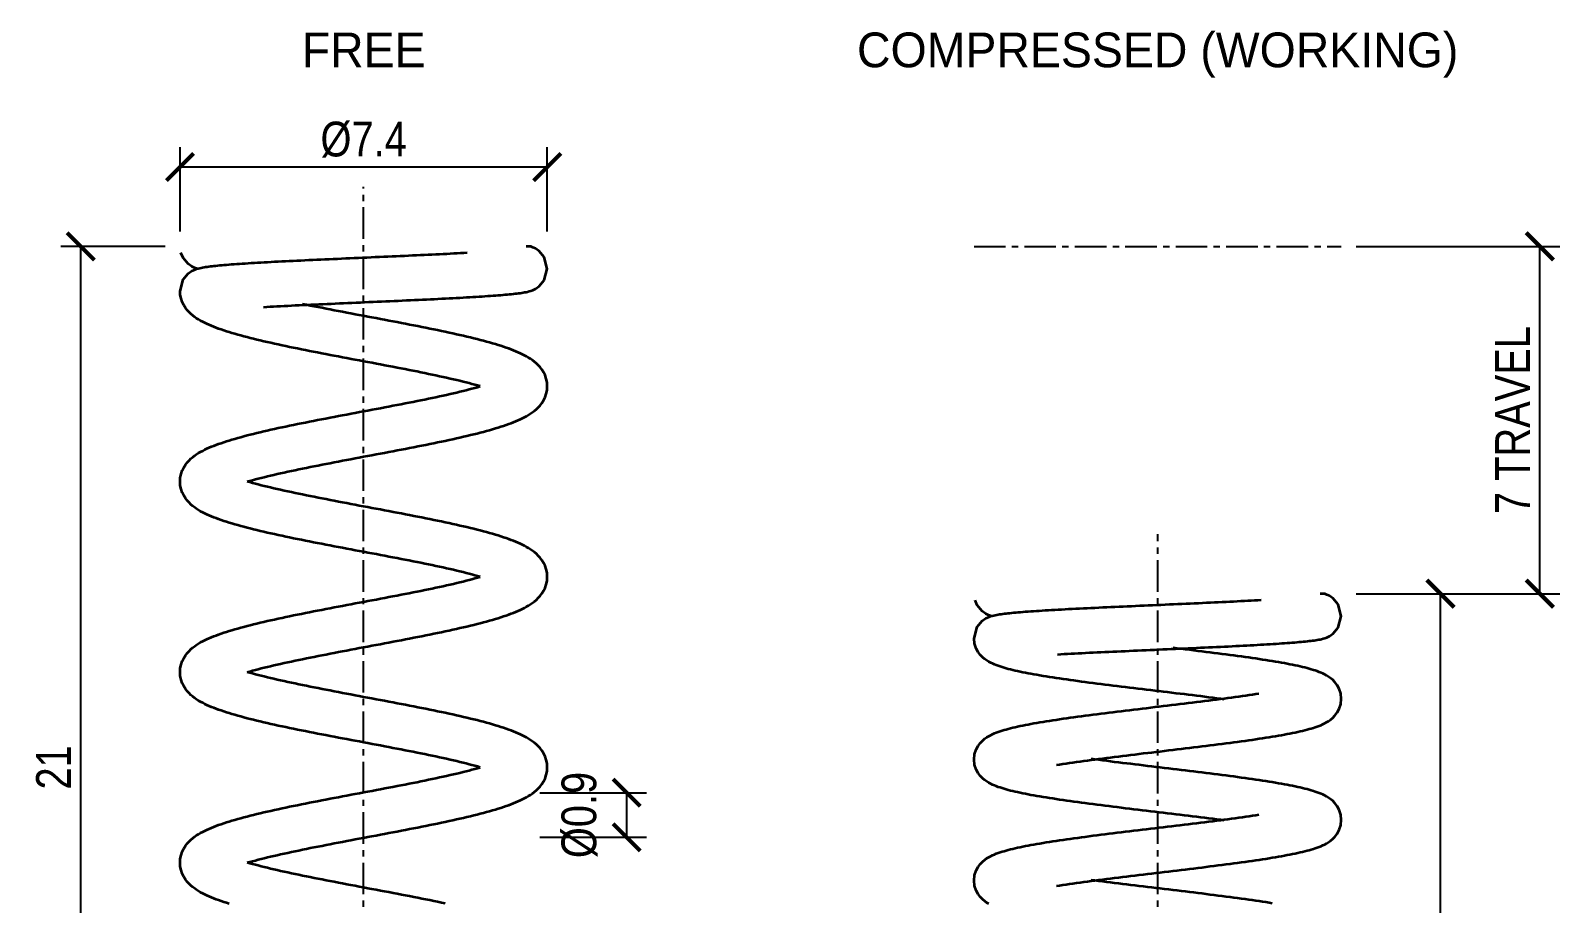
# Model space of a CAD drawing. Header units: millimetres. Extents: x -7.2 to 24.2, y -9.8 to 25.3.
# Drawn here: x -6.71 to 24.19, y 7.76 to 25.35 of the extents above; entities that cross this region are included whole.
import ezdxf
from ezdxf.enums import TextEntityAlignment as Align

# ---------------------------------------------------------------- set-up
doc = ezdxf.new("R2010")
doc.units = ezdxf.units.MM
doc.header["$LTSCALE"] = 0.2
doc.linetypes.add('CENTER', pattern=[5.08, 3.175, -0.635, 0.635, -0.635])
for name, color, linetype in [('CENTER', 1, 'CENTER'), ('DIM', 5, 'CONTINUOUS'), ('TEXT', 7, 'CONTINUOUS')]:
    doc.layers.add(name, color=color, linetype=linetype)
doc.layers.add('OUTLINE', color=7, linetype='CONTINUOUS', lineweight=35)
doc.styles.add('OpenSansCondensed-Light', font='OpenSansCondensed-Light.ttf')
doc.dimstyles.new('SPRING', dxfattribs={"dimtxt": 0.7, "dimasz": 0.55, "dimexe": 0.4, "dimexo": 0.3, "dimgap": 0.2, "dimtad": 1, "dimdsep": 46, "dimtxsty": 'OpenSansCondensed-Light', "dimblk": 'ARCHTICK', "dimcen": 2.5, "dimclrd": 5, "dimclre": 5, "dimclrt": 5, "dimazin": 3, "dimtfac": 0.5, "dimtmove": 2, "dimatfit": 3})

# ---------------------------------------------------------------- blocks, each defined once
blk = doc.blocks.new('_ARCHTICK')
at = {"color": 0, "linetype": 'BYBLOCK', "const_width": 0.15}
blk.add_lwpolyline([(-0.5, -0.5), (0.5, 0.5)], dxfattribs=at)

msp = doc.modelspace()

# ---------------------------------------------------------------- linework, layer by layer
at = {"layer": 'CENTER'}
for p, q in [((0, -1.2), (0, 22.2)), ((16, -1.2), (16, 15.2))]:
    msp.add_line(p, q, dxfattribs=at)
at = {"layer": 'CENTER', "color": 8}
msp.add_line((12.3, 21), (19.7, 21), dxfattribs=at)
at = {"layer": 'OUTLINE'}
for points in [[(2.346, 18.18), (2.293, 18.195), (2.239, 18.21), (2.182, 18.225), (2.124, 18.24), (2.064, 18.256), (2.003, 18.271), (1.939, 18.287), (1.875, 18.302), (1.808, 18.318), (1.741, 18.333), (1.672, 18.349), (1.601, 18.365), (1.53, 18.38), (1.457, 18.396), (1.383, 18.412), (1.307, 18.427), (1.231, 18.443), (1.154, 18.459), (1.076, 18.475), (0.997, 18.491), (0.917, 18.507), (0.836, 18.522), (0.755, 18.538), (0.673, 18.554), (0.591, 18.57), (0.508, 18.586), (0.424, 18.602), (0.34, 18.618), (0.256, 18.634), (0.172, 18.65), (0.087, 18.666), (0.002, 18.682), (-0.083, 18.698), (-0.168, 18.714), (-0.253, 18.73), (-0.338, 18.746), (-0.423, 18.762), (-0.508, 18.778), (-0.593, 18.794), (-0.677, 18.81), (-0.761, 18.826), (-0.844, 18.842), (-0.927, 18.858), (-1.01, 18.874), (-1.092, 18.891), (-1.173, 18.907), (-1.254, 18.923), (-1.333, 18.939), (-1.413, 18.955), (-1.491, 18.971), (-1.568, 18.988), (-1.645, 19.004), (-1.72, 19.02), (-1.795, 19.037), (-1.869, 19.053), (-1.941, 19.069), (-2.012, 19.086), (-2.082, 19.102), (-2.151, 19.119), (-2.219, 19.135), (-2.285, 19.152), (-2.35, 19.168), (-2.414, 19.185), (-2.476, 19.202), (-2.537, 19.219), (-2.596, 19.236), (-2.655, 19.253), (-2.711, 19.27), (-2.766, 19.287), (-2.82, 19.305), (-2.873, 19.323), (-2.923, 19.341), (-2.973, 19.359), (-3.021, 19.377), (-3.068, 19.396), (-3.114, 19.416), (-3.158, 19.436), (-3.201, 19.456), (-3.243, 19.478), (-3.284, 19.5), (-3.325, 19.524), (-3.365, 19.549), (-3.404, 19.576), (-3.443, 19.606), (-3.481, 19.638), (-3.519, 19.675), (-3.556, 19.716), (-3.592, 19.763), (-3.626, 19.817), (-3.655, 19.879), (-3.679, 19.947), (-3.695, 20.022), (-3.7, 20.1), (-3.636, 20.334), (-3.535, 20.452), (-3.46, 20.504), (-3.407, 20.53), (-3.366, 20.545), (-3.332, 20.556), (-3.301, 20.564), (-3.272, 20.57), (-3.244, 20.576), (-3.215, 20.581), (-3.185, 20.586), (-3.154, 20.59), (-3.122, 20.595), (-3.089, 20.599), (-3.054, 20.603), (-3.018, 20.607), (-2.979, 20.611), (-2.939, 20.615), (-2.898, 20.619), (-2.854, 20.623), (-2.809, 20.627), (-2.762, 20.631), (-2.713, 20.635), (-2.663, 20.639), (-2.611, 20.643), (-2.557, 20.646), (-2.502, 20.65), (-2.445, 20.654), (-2.386, 20.658), (-2.326, 20.662), (-2.264, 20.665), (-2.201, 20.669), (-2.137, 20.673), (-2.071, 20.677), (-2.003, 20.681), (-1.935, 20.684), (-1.865, 20.688), (-1.794, 20.692), (-1.721, 20.696), (-1.648, 20.699), (-1.573, 20.703), (-1.498, 20.707), (-1.421, 20.711), (-1.344, 20.714), (-1.265, 20.718), (-1.186, 20.722), (-1.106, 20.726), (-1.025, 20.73), (-0.944, 20.733), (-0.862, 20.737), (-0.779, 20.741), (-0.696, 20.745), (-0.612, 20.748), (-0.528, 20.752), (-0.444, 20.756), (-0.36, 20.76), (-0.275, 20.763), (-0.19, 20.767), (-0.105, 20.771), (-0.02, 20.775), (0.065, 20.778), (0.15, 20.782), (0.235, 20.786), (0.32, 20.79), (0.404, 20.793), (0.488, 20.797), (0.572, 20.801), (0.655, 20.805), (0.738, 20.808), (0.821, 20.812), (0.902, 20.816), (0.983, 20.82), (1.064, 20.823), (1.143, 20.827), (1.222, 20.831), (1.3, 20.834), (1.377, 20.838), (1.453, 20.842), (1.528, 20.846), (1.602, 20.849), (1.675, 20.853), (1.746, 20.857), (1.817, 20.861), (1.886, 20.864), (1.954, 20.868), (2.02, 20.872), (2.085, 20.875)], [(-3.332, 20.544), (-3.366, 20.555), (-3.407, 20.57), (-3.46, 20.596), (-3.535, 20.648), (-3.636, 20.766), (-3.681, 20.872)], [(-2.02, 19.778), (-1.954, 19.782), (-1.886, 19.786), (-1.817, 19.789), (-1.746, 19.793), (-1.675, 19.797), (-1.602, 19.801), (-1.528, 19.804), (-1.453, 19.808), (-1.377, 19.812), (-1.3, 19.816), (-1.222, 19.819), (-1.143, 19.823), (-1.064, 19.827), (-0.983, 19.83), (-0.902, 19.834), (-0.821, 19.838), (-0.738, 19.842), (-0.655, 19.845), (-0.572, 19.849), (-0.488, 19.853), (-0.404, 19.857), (-0.32, 19.86), (-0.235, 19.864), (-0.15, 19.868), (-0.065, 19.872), (0.02, 19.875), (0.105, 19.879), (0.19, 19.883), (0.275, 19.887), (0.36, 19.89), (0.444, 19.894), (0.528, 19.898), (0.612, 19.902), (0.696, 19.905), (0.779, 19.909), (0.862, 19.913), (0.944, 19.917), (1.025, 19.92), (1.106, 19.924), (1.186, 19.928), (1.265, 19.932), (1.344, 19.936), (1.421, 19.939), (1.498, 19.943), (1.573, 19.947), (1.648, 19.951), (1.721, 19.954), (1.794, 19.958), (1.865, 19.962), (1.935, 19.966), (2.003, 19.969), (2.071, 19.973), (2.137, 19.977), (2.201, 19.981), (2.264, 19.985), (2.326, 19.988), (2.386, 19.992), (2.445, 19.996), (2.502, 20), (2.557, 20.004), (2.611, 20.007), (2.663, 20.011), (2.713, 20.015), (2.762, 20.019), (2.809, 20.023), (2.854, 20.027), (2.898, 20.031), (2.939, 20.035), (2.979, 20.039), (3.018, 20.043), (3.054, 20.047), (3.089, 20.051), (3.122, 20.055), (3.154, 20.06), (3.185, 20.064), (3.215, 20.069), (3.244, 20.074), (3.272, 20.08), (3.301, 20.086), (3.332, 20.094), (3.366, 20.105), (3.407, 20.12), (3.46, 20.146), (3.535, 20.198), (3.636, 20.316), (3.7, 20.55), (3.636, 20.784), (3.535, 20.902), (3.46, 20.954), (3.407, 20.98), (3.366, 20.995), (3.332, 21), (3.301, 21), (3.272, 21)], [(-2.346, 16.26), (-2.293, 16.275), (-2.239, 16.29), (-2.182, 16.305), (-2.124, 16.32), (-2.064, 16.336), (-2.003, 16.351), (-1.939, 16.367), (-1.875, 16.382), (-1.808, 16.398), (-1.741, 16.413), (-1.672, 16.429), (-1.601, 16.445), (-1.53, 16.46), (-1.457, 16.476), (-1.383, 16.492), (-1.307, 16.507), (-1.231, 16.523), (-1.154, 16.539), (-1.076, 16.555), (-0.997, 16.571), (-0.917, 16.587), (-0.836, 16.602), (-0.755, 16.618), (-0.673, 16.634), (-0.591, 16.65), (-0.508, 16.666), (-0.424, 16.682), (-0.34, 16.698), (-0.256, 16.714), (-0.172, 16.73), (-0.087, 16.746), (-0.002, 16.762), (0.083, 16.778), (0.168, 16.794), (0.253, 16.81), (0.338, 16.826), (0.423, 16.842), (0.508, 16.858), (0.593, 16.874), (0.677, 16.89), (0.761, 16.906), (0.844, 16.922), (0.927, 16.938), (1.01, 16.954), (1.092, 16.971), (1.173, 16.987), (1.254, 17.003), (1.333, 17.019), (1.413, 17.035), (1.491, 17.051), (1.568, 17.068), (1.645, 17.084), (1.72, 17.1), (1.795, 17.117), (1.869, 17.133), (1.941, 17.149), (2.012, 17.166), (2.082, 17.182), (2.151, 17.199), (2.219, 17.215), (2.285, 17.232), (2.35, 17.248), (2.414, 17.265), (2.476, 17.282), (2.537, 17.299), (2.596, 17.316), (2.655, 17.333), (2.711, 17.35), (2.766, 17.367), (2.82, 17.385), (2.873, 17.403), (2.923, 17.421), (2.973, 17.439), (3.021, 17.457), (3.068, 17.476), (3.114, 17.496), (3.158, 17.516), (3.201, 17.536), (3.243, 17.558), (3.284, 17.58), (3.325, 17.604), (3.365, 17.629), (3.404, 17.656), (3.443, 17.686), (3.481, 17.718), (3.519, 17.755), (3.556, 17.796), (3.592, 17.843), (3.626, 17.897), (3.655, 17.959), (3.679, 18.027), (3.695, 18.102), (3.7, 18.18), (3.695, 18.258), (3.679, 18.333), (3.655, 18.401), (3.626, 18.463), (3.592, 18.517), (3.556, 18.564), (3.519, 18.605), (3.481, 18.642), (3.443, 18.674), (3.404, 18.704), (3.365, 18.731), (3.325, 18.756), (3.284, 18.78), (3.243, 18.802), (3.201, 18.824), (3.158, 18.844), (3.114, 18.864), (3.068, 18.884), (3.021, 18.903), (2.973, 18.921), (2.923, 18.939), (2.873, 18.957), (2.82, 18.975), (2.766, 18.993), (2.711, 19.01), (2.655, 19.027), (2.596, 19.044), (2.537, 19.061), (2.476, 19.078), (2.414, 19.095), (2.35, 19.112), (2.285, 19.128), (2.219, 19.145), (2.151, 19.161), (2.082, 19.178), (2.012, 19.194), (1.941, 19.211), (1.869, 19.227), (1.795, 19.243), (1.72, 19.26), (1.645, 19.276), (1.568, 19.292), (1.491, 19.309), (1.413, 19.325), (1.333, 19.341), (1.254, 19.357), (1.173, 19.373), (1.092, 19.389), (1.01, 19.406), (0.927, 19.422), (0.844, 19.438), (0.761, 19.454), (0.677, 19.47), (0.593, 19.486), (0.508, 19.502), (0.423, 19.518), (0.338, 19.534), (0.253, 19.55), (0.168, 19.566), (0.083, 19.582), (-0.002, 19.598), (-0.087, 19.614), (-0.172, 19.63), (-0.256, 19.646), (-0.34, 19.662), (-0.424, 19.678), (-0.508, 19.694), (-0.591, 19.71), (-0.673, 19.726), (-0.755, 19.742), (-0.836, 19.758), (-0.917, 19.773), (-0.997, 19.789), (-1.076, 19.805), (-1.154, 19.821), (-1.231, 19.837)], [(2.346, 14.34), (2.293, 14.355), (2.239, 14.37), (2.182, 14.385), (2.124, 14.4), (2.064, 14.416), (2.003, 14.431), (1.939, 14.447), (1.875, 14.462), (1.808, 14.478), (1.741, 14.493), (1.672, 14.509), (1.601, 14.525), (1.53, 14.54), (1.457, 14.556), (1.383, 14.572), (1.307, 14.587), (1.231, 14.603), (1.154, 14.619), (1.076, 14.635), (0.997, 14.651), (0.917, 14.667), (0.836, 14.682), (0.755, 14.698), (0.673, 14.714), (0.591, 14.73), (0.508, 14.746), (0.424, 14.762), (0.34, 14.778), (0.256, 14.794), (0.172, 14.81), (0.087, 14.826), (0.002, 14.842), (-0.083, 14.858), (-0.168, 14.874), (-0.253, 14.89), (-0.338, 14.906), (-0.423, 14.922), (-0.508, 14.938), (-0.593, 14.954), (-0.677, 14.97), (-0.761, 14.986), (-0.844, 15.002), (-0.927, 15.018), (-1.01, 15.034), (-1.092, 15.051), (-1.173, 15.067), (-1.254, 15.083), (-1.333, 15.099), (-1.413, 15.115), (-1.491, 15.131), (-1.568, 15.148), (-1.645, 15.164), (-1.72, 15.18), (-1.795, 15.197), (-1.869, 15.213), (-1.941, 15.229), (-2.012, 15.246), (-2.082, 15.262), (-2.151, 15.279), (-2.219, 15.295), (-2.285, 15.312), (-2.35, 15.328), (-2.414, 15.345), (-2.476, 15.362), (-2.537, 15.379), (-2.596, 15.396), (-2.655, 15.413), (-2.711, 15.43), (-2.766, 15.447), (-2.82, 15.465), (-2.873, 15.483), (-2.923, 15.501), (-2.973, 15.519), (-3.021, 15.537), (-3.068, 15.556), (-3.114, 15.576), (-3.158, 15.596), (-3.201, 15.616), (-3.243, 15.638), (-3.284, 15.66), (-3.325, 15.684), (-3.365, 15.709), (-3.404, 15.736), (-3.443, 15.766), (-3.481, 15.798), (-3.519, 15.835), (-3.556, 15.876), (-3.592, 15.923), (-3.626, 15.977), (-3.655, 16.039), (-3.679, 16.107), (-3.695, 16.182), (-3.7, 16.26), (-3.695, 16.338), (-3.679, 16.413), (-3.655, 16.481), (-3.626, 16.543), (-3.592, 16.597), (-3.556, 16.644), (-3.519, 16.685), (-3.481, 16.722), (-3.443, 16.754), (-3.404, 16.784), (-3.365, 16.811), (-3.325, 16.836), (-3.284, 16.86), (-3.243, 16.882), (-3.201, 16.904), (-3.158, 16.924), (-3.114, 16.944), (-3.068, 16.964), (-3.021, 16.983), (-2.973, 17.001), (-2.923, 17.019), (-2.873, 17.037), (-2.82, 17.055), (-2.766, 17.073), (-2.711, 17.09), (-2.655, 17.107), (-2.596, 17.124), (-2.537, 17.141), (-2.476, 17.158), (-2.414, 17.175), (-2.35, 17.192), (-2.285, 17.208), (-2.219, 17.225), (-2.151, 17.241), (-2.082, 17.258), (-2.012, 17.274), (-1.941, 17.291), (-1.869, 17.307), (-1.795, 17.323), (-1.72, 17.34), (-1.645, 17.356), (-1.568, 17.372), (-1.491, 17.389), (-1.413, 17.405), (-1.333, 17.421), (-1.254, 17.437), (-1.173, 17.453), (-1.092, 17.469), (-1.01, 17.486), (-0.927, 17.502), (-0.844, 17.518), (-0.761, 17.534), (-0.677, 17.55), (-0.593, 17.566), (-0.508, 17.582), (-0.423, 17.598), (-0.338, 17.614), (-0.253, 17.63), (-0.168, 17.646), (-0.083, 17.662), (0.002, 17.678), (0.087, 17.694), (0.172, 17.71), (0.256, 17.726), (0.34, 17.742), (0.424, 17.758), (0.508, 17.774), (0.591, 17.79), (0.673, 17.806), (0.755, 17.822), (0.836, 17.838), (0.917, 17.853), (0.997, 17.869), (1.076, 17.885), (1.154, 17.901), (1.231, 17.917), (1.307, 17.933), (1.383, 17.948), (1.457, 17.964), (1.53, 17.98), (1.601, 17.995), (1.672, 18.011), (1.741, 18.027), (1.808, 18.042), (1.875, 18.058), (1.939, 18.073), (2.003, 18.089), (2.064, 18.104), (2.124, 18.12), (2.182, 18.135), (2.239, 18.15), (2.293, 18.165), (2.346, 18.18)], [(-2.346, 12.42), (-2.293, 12.435), (-2.239, 12.45), (-2.182, 12.465), (-2.124, 12.48), (-2.064, 12.496), (-2.003, 12.511), (-1.939, 12.527), (-1.875, 12.542), (-1.808, 12.558), (-1.741, 12.573), (-1.672, 12.589), (-1.601, 12.605), (-1.53, 12.62), (-1.457, 12.636), (-1.383, 12.652), (-1.307, 12.667), (-1.231, 12.683), (-1.154, 12.699), (-1.076, 12.715), (-0.997, 12.731), (-0.917, 12.747), (-0.836, 12.762), (-0.755, 12.778), (-0.673, 12.794), (-0.591, 12.81), (-0.508, 12.826), (-0.424, 12.842), (-0.34, 12.858), (-0.256, 12.874), (-0.172, 12.89), (-0.087, 12.906), (-0.002, 12.922), (0.083, 12.938), (0.168, 12.954), (0.253, 12.97), (0.338, 12.986), (0.423, 13.002), (0.508, 13.018), (0.593, 13.034), (0.677, 13.05), (0.761, 13.066), (0.844, 13.082), (0.927, 13.098), (1.01, 13.114), (1.092, 13.131), (1.173, 13.147), (1.254, 13.163), (1.333, 13.179), (1.413, 13.195), (1.491, 13.211), (1.568, 13.228), (1.645, 13.244), (1.72, 13.26), (1.795, 13.277), (1.869, 13.293), (1.941, 13.309), (2.012, 13.326), (2.082, 13.342), (2.151, 13.359), (2.219, 13.375), (2.285, 13.392), (2.35, 13.408), (2.414, 13.425), (2.476, 13.442), (2.537, 13.459), (2.596, 13.476), (2.655, 13.493), (2.711, 13.51), (2.766, 13.527), (2.82, 13.545), (2.873, 13.563), (2.923, 13.581), (2.973, 13.599), (3.021, 13.617), (3.068, 13.636), (3.114, 13.656), (3.158, 13.676), (3.201, 13.696), (3.243, 13.718), (3.284, 13.74), (3.325, 13.764), (3.365, 13.789), (3.404, 13.816), (3.443, 13.846), (3.481, 13.878), (3.519, 13.915), (3.556, 13.956), (3.592, 14.003), (3.626, 14.057), (3.655, 14.119), (3.679, 14.187), (3.695, 14.262), (3.7, 14.34), (3.695, 14.418), (3.679, 14.493), (3.655, 14.561), (3.626, 14.623), (3.592, 14.677), (3.556, 14.724), (3.519, 14.765), (3.481, 14.802), (3.443, 14.834), (3.404, 14.864), (3.365, 14.891), (3.325, 14.916), (3.284, 14.94), (3.243, 14.962), (3.201, 14.984), (3.158, 15.004), (3.114, 15.024), (3.068, 15.044), (3.021, 15.063), (2.973, 15.081), (2.923, 15.099), (2.873, 15.117), (2.82, 15.135), (2.766, 15.153), (2.711, 15.17), (2.655, 15.187), (2.596, 15.204), (2.537, 15.221), (2.476, 15.238), (2.414, 15.255), (2.35, 15.272), (2.285, 15.288), (2.219, 15.305), (2.151, 15.321), (2.082, 15.338), (2.012, 15.354), (1.941, 15.371), (1.869, 15.387), (1.795, 15.403), (1.72, 15.42), (1.645, 15.436), (1.568, 15.452), (1.491, 15.469), (1.413, 15.485), (1.333, 15.501), (1.254, 15.517), (1.173, 15.533), (1.092, 15.549), (1.01, 15.566), (0.927, 15.582), (0.844, 15.598), (0.761, 15.614), (0.677, 15.63), (0.593, 15.646), (0.508, 15.662), (0.423, 15.678), (0.338, 15.694), (0.253, 15.71), (0.168, 15.726), (0.083, 15.742), (-0.002, 15.758), (-0.087, 15.774), (-0.172, 15.79), (-0.256, 15.806), (-0.34, 15.822), (-0.424, 15.838), (-0.508, 15.854), (-0.591, 15.87), (-0.673, 15.886), (-0.755, 15.902), (-0.836, 15.918), (-0.917, 15.933), (-0.997, 15.949), (-1.076, 15.965), (-1.154, 15.981), (-1.231, 15.997), (-1.307, 16.013), (-1.383, 16.028), (-1.457, 16.044), (-1.53, 16.06), (-1.601, 16.075), (-1.672, 16.091), (-1.741, 16.107), (-1.808, 16.122), (-1.875, 16.138), (-1.939, 16.153), (-2.003, 16.169), (-2.064, 16.184), (-2.124, 16.2), (-2.182, 16.215), (-2.239, 16.23), (-2.293, 16.245), (-2.346, 16.26)], [(2.346, 10.5), (2.293, 10.515), (2.239, 10.53), (2.182, 10.545), (2.124, 10.56), (2.064, 10.576), (2.003, 10.591), (1.939, 10.607), (1.875, 10.622), (1.808, 10.638), (1.741, 10.653), (1.672, 10.669), (1.601, 10.685), (1.53, 10.7), (1.457, 10.716), (1.383, 10.732), (1.307, 10.747), (1.231, 10.763), (1.154, 10.779), (1.076, 10.795), (0.997, 10.811), (0.917, 10.827), (0.836, 10.842), (0.755, 10.858), (0.673, 10.874), (0.591, 10.89), (0.508, 10.906), (0.424, 10.922), (0.34, 10.938), (0.256, 10.954), (0.172, 10.97), (0.087, 10.986), (0.002, 11.002), (-0.083, 11.018), (-0.168, 11.034), (-0.253, 11.05), (-0.338, 11.066), (-0.423, 11.082), (-0.508, 11.098), (-0.593, 11.114), (-0.677, 11.13), (-0.761, 11.146), (-0.844, 11.162), (-0.927, 11.178), (-1.01, 11.194), (-1.092, 11.211), (-1.173, 11.227), (-1.254, 11.243), (-1.333, 11.259), (-1.413, 11.275), (-1.491, 11.291), (-1.568, 11.308), (-1.645, 11.324), (-1.72, 11.34), (-1.795, 11.357), (-1.869, 11.373), (-1.941, 11.389), (-2.012, 11.406), (-2.082, 11.422), (-2.151, 11.439), (-2.219, 11.455), (-2.285, 11.472), (-2.35, 11.488), (-2.414, 11.505), (-2.476, 11.522), (-2.537, 11.539), (-2.596, 11.556), (-2.655, 11.573), (-2.711, 11.59), (-2.766, 11.607), (-2.82, 11.625), (-2.873, 11.643), (-2.923, 11.661), (-2.973, 11.679), (-3.021, 11.697), (-3.068, 11.716), (-3.114, 11.736), (-3.158, 11.756), (-3.201, 11.776), (-3.243, 11.798), (-3.284, 11.82), (-3.325, 11.844), (-3.365, 11.869), (-3.404, 11.896), (-3.443, 11.926), (-3.481, 11.958), (-3.519, 11.995), (-3.556, 12.036), (-3.592, 12.083), (-3.626, 12.137), (-3.655, 12.199), (-3.679, 12.267), (-3.695, 12.342), (-3.7, 12.42), (-3.695, 12.498), (-3.679, 12.573), (-3.655, 12.641), (-3.626, 12.703), (-3.592, 12.757), (-3.556, 12.804), (-3.519, 12.845), (-3.481, 12.882), (-3.443, 12.914), (-3.404, 12.944), (-3.365, 12.971), (-3.325, 12.996), (-3.284, 13.02), (-3.243, 13.042), (-3.201, 13.064), (-3.158, 13.084), (-3.114, 13.104), (-3.068, 13.124), (-3.021, 13.143), (-2.973, 13.161), (-2.923, 13.179), (-2.873, 13.197), (-2.82, 13.215), (-2.766, 13.233), (-2.711, 13.25), (-2.655, 13.267), (-2.596, 13.284), (-2.537, 13.301), (-2.476, 13.318), (-2.414, 13.335), (-2.35, 13.352), (-2.285, 13.368), (-2.219, 13.385), (-2.151, 13.401), (-2.082, 13.418), (-2.012, 13.434), (-1.941, 13.451), (-1.869, 13.467), (-1.795, 13.483), (-1.72, 13.5), (-1.645, 13.516), (-1.568, 13.532), (-1.491, 13.549), (-1.413, 13.565), (-1.333, 13.581), (-1.254, 13.597), (-1.173, 13.613), (-1.092, 13.629), (-1.01, 13.646), (-0.927, 13.662), (-0.844, 13.678), (-0.761, 13.694), (-0.677, 13.71), (-0.593, 13.726), (-0.508, 13.742), (-0.423, 13.758), (-0.338, 13.774), (-0.253, 13.79), (-0.168, 13.806), (-0.083, 13.822), (0.002, 13.838), (0.087, 13.854), (0.172, 13.87), (0.256, 13.886), (0.34, 13.902), (0.424, 13.918), (0.508, 13.934), (0.591, 13.95), (0.673, 13.966), (0.755, 13.982), (0.836, 13.998), (0.917, 14.013), (0.997, 14.029), (1.076, 14.045), (1.154, 14.061), (1.231, 14.077), (1.307, 14.093), (1.383, 14.108), (1.457, 14.124), (1.53, 14.14), (1.601, 14.155), (1.672, 14.171), (1.741, 14.187), (1.808, 14.202), (1.875, 14.218), (1.939, 14.233), (2.003, 14.249), (2.064, 14.264), (2.124, 14.28), (2.182, 14.295), (2.239, 14.31), (2.293, 14.325), (2.346, 14.34)], [(13.98, 12.778), (14.046, 12.782), (14.114, 12.786), (14.183, 12.789), (14.254, 12.793), (14.325, 12.797), (14.398, 12.801), (14.472, 12.804), (14.547, 12.808), (14.623, 12.812), (14.7, 12.816), (14.778, 12.819), (14.857, 12.823), (14.936, 12.827), (15.017, 12.83), (15.098, 12.834), (15.179, 12.838), (15.262, 12.842), (15.345, 12.845), (15.428, 12.849), (15.512, 12.853), (15.596, 12.857), (15.68, 12.86), (15.765, 12.864), (15.85, 12.868), (15.935, 12.872), (16.02, 12.875), (16.105, 12.879), (16.19, 12.883), (16.275, 12.887), (16.36, 12.89), (16.444, 12.894), (16.528, 12.898), (16.612, 12.902), (16.696, 12.905), (16.779, 12.909), (16.862, 12.913), (16.944, 12.917), (17.025, 12.92), (17.106, 12.924), (17.186, 12.928), (17.265, 12.932), (17.344, 12.936), (17.421, 12.939), (17.498, 12.943), (17.573, 12.947), (17.648, 12.951), (17.721, 12.954), (17.794, 12.958), (17.865, 12.962), (17.935, 12.966), (18.003, 12.969), (18.071, 12.973), (18.137, 12.977), (18.201, 12.981), (18.264, 12.985), (18.326, 12.988), (18.386, 12.992), (18.445, 12.996), (18.502, 13), (18.557, 13.004), (18.611, 13.007), (18.663, 13.011), (18.713, 13.015), (18.762, 13.019), (18.809, 13.023), (18.854, 13.027), (18.898, 13.031), (18.939, 13.035), (18.979, 13.039), (19.018, 13.043), (19.054, 13.047), (19.089, 13.051), (19.122, 13.055), (19.154, 13.06), (19.185, 13.064), (19.215, 13.069), (19.244, 13.074), (19.272, 13.08), (19.301, 13.086), (19.332, 13.094), (19.366, 13.105), (19.407, 13.12), (19.46, 13.146), (19.535, 13.198), (19.636, 13.316), (19.7, 13.55), (19.636, 13.784), (19.535, 13.902), (19.46, 13.954), (19.407, 13.98), (19.366, 13.995), (19.332, 14), (19.301, 14), (19.272, 14)], [(17.34, 11.871), (17.264, 11.881), (17.186, 11.891), (17.108, 11.901), (17.028, 11.911), (16.948, 11.922), (16.867, 11.932), (16.786, 11.942), (16.704, 11.952), (16.621, 11.962), (16.538, 11.972), (16.454, 11.982), (16.37, 11.992), (16.286, 12.003), (16.201, 12.013), (16.117, 12.023), (16.032, 12.033), (15.947, 12.043), (15.862, 12.053), (15.776, 12.064), (15.691, 12.074), (15.607, 12.084), (15.522, 12.094), (15.438, 12.104), (15.353, 12.114), (15.27, 12.125), (15.186, 12.135), (15.104, 12.145), (15.021, 12.155), (14.94, 12.166), (14.859, 12.176), (14.778, 12.186), (14.699, 12.196), (14.62, 12.206), (14.542, 12.217), (14.465, 12.227), (14.389, 12.237), (14.313, 12.248), (14.239, 12.258), (14.166, 12.268), (14.095, 12.278), (14.024, 12.289), (13.954, 12.299), (13.886, 12.31), (13.819, 12.32), (13.754, 12.33), (13.69, 12.341), (13.627, 12.351), (13.566, 12.362), (13.506, 12.372), (13.447, 12.383), (13.39, 12.394), (13.335, 12.404), (13.281, 12.415), (13.229, 12.426), (13.178, 12.437), (13.129, 12.448), (13.081, 12.459), (13.035, 12.47), (12.99, 12.482), (12.946, 12.494), (12.904, 12.506), (12.863, 12.518), (12.824, 12.531), (12.785, 12.544), (12.747, 12.558), (12.709, 12.573), (12.672, 12.59), (12.635, 12.608), (12.597, 12.629), (12.558, 12.653), (12.517, 12.681), (12.474, 12.717), (12.429, 12.763), (12.384, 12.823), (12.342, 12.899), (12.312, 12.994), (12.3, 13.1), (12.364, 13.334), (12.465, 13.452), (12.54, 13.504), (12.593, 13.53), (12.634, 13.545), (12.668, 13.556), (12.699, 13.564), (12.728, 13.57), (12.756, 13.576), (12.785, 13.581), (12.815, 13.586), (12.846, 13.59), (12.878, 13.595), (12.911, 13.599), (12.946, 13.603), (12.982, 13.607), (13.021, 13.611), (13.061, 13.615), (13.102, 13.619), (13.146, 13.623), (13.191, 13.627), (13.238, 13.631), (13.287, 13.635), (13.337, 13.639), (13.389, 13.643), (13.443, 13.646), (13.498, 13.65), (13.555, 13.654), (13.614, 13.658), (13.674, 13.662), (13.736, 13.665), (13.799, 13.669), (13.863, 13.673), (13.929, 13.677), (13.997, 13.681), (14.065, 13.684), (14.135, 13.688), (14.206, 13.692), (14.279, 13.696), (14.352, 13.699), (14.427, 13.703), (14.502, 13.707), (14.579, 13.711), (14.656, 13.714), (14.735, 13.718), (14.814, 13.722), (14.894, 13.726), (14.975, 13.73), (15.056, 13.733), (15.138, 13.737), (15.221, 13.741), (15.304, 13.745), (15.388, 13.748), (15.472, 13.752), (15.556, 13.756), (15.64, 13.76), (15.725, 13.763), (15.81, 13.767), (15.895, 13.771), (15.98, 13.775), (16.065, 13.778), (16.15, 13.782), (16.235, 13.786), (16.32, 13.79), (16.404, 13.793), (16.488, 13.797), (16.572, 13.801), (16.655, 13.805), (16.738, 13.808), (16.821, 13.812), (16.902, 13.816), (16.983, 13.82), (17.064, 13.823), (17.143, 13.827), (17.222, 13.831), (17.3, 13.834), (17.377, 13.838), (17.453, 13.842), (17.528, 13.846), (17.602, 13.849), (17.675, 13.853), (17.746, 13.857), (17.817, 13.861), (17.886, 13.864), (17.954, 13.868), (18.02, 13.872), (18.085, 13.875)], [(12.668, 13.544), (12.634, 13.555), (12.593, 13.57), (12.54, 13.596), (12.465, 13.648), (12.364, 13.766), (12.319, 13.872)], [(13.959, 10.551), (14.023, 10.561), (14.089, 10.571), (14.155, 10.581), (14.224, 10.591), (14.293, 10.601), (14.364, 10.611), (14.437, 10.621), (14.51, 10.631), (14.584, 10.641), (14.66, 10.651), (14.736, 10.661), (14.814, 10.671), (14.892, 10.681), (14.972, 10.691), (15.052, 10.702), (15.133, 10.712), (15.214, 10.722), (15.296, 10.732), (15.379, 10.742), (15.462, 10.752), (15.546, 10.762), (15.63, 10.772), (15.714, 10.783), (15.799, 10.793), (15.883, 10.803), (15.968, 10.813), (16.053, 10.823), (16.138, 10.833), (16.224, 10.844), (16.309, 10.854), (16.393, 10.864), (16.478, 10.874), (16.562, 10.884), (16.647, 10.894), (16.73, 10.905), (16.814, 10.915), (16.896, 10.925), (16.979, 10.935), (17.06, 10.946), (17.141, 10.956), (17.222, 10.966), (17.301, 10.976), (17.38, 10.986), (17.458, 10.997), (17.535, 11.007), (17.611, 11.017), (17.687, 11.028), (17.761, 11.038), (17.834, 11.048), (17.905, 11.058), (17.976, 11.069), (18.046, 11.079), (18.114, 11.09), (18.181, 11.1), (18.246, 11.11), (18.31, 11.121), (18.373, 11.131), (18.434, 11.142), (18.494, 11.152), (18.553, 11.163), (18.61, 11.174), (18.665, 11.184), (18.719, 11.195), (18.771, 11.206), (18.822, 11.217), (18.871, 11.228), (18.919, 11.239), (18.965, 11.25), (19.01, 11.262), (19.054, 11.274), (19.096, 11.286), (19.137, 11.298), (19.176, 11.311), (19.215, 11.324), (19.253, 11.338), (19.291, 11.353), (19.328, 11.37), (19.365, 11.388), (19.403, 11.409), (19.442, 11.433), (19.483, 11.461), (19.526, 11.497), (19.571, 11.543), (19.616, 11.603), (19.658, 11.679), (19.688, 11.774), (19.7, 11.88), (19.688, 11.986), (19.658, 12.081), (19.616, 12.157), (19.571, 12.217), (19.526, 12.263), (19.483, 12.299), (19.442, 12.327), (19.403, 12.351), (19.365, 12.372), (19.328, 12.39), (19.291, 12.407), (19.253, 12.422), (19.215, 12.436), (19.176, 12.449), (19.137, 12.462), (19.096, 12.474), (19.054, 12.486), (19.01, 12.498), (18.965, 12.51), (18.919, 12.521), (18.871, 12.532), (18.822, 12.543), (18.771, 12.554), (18.719, 12.565), (18.665, 12.576), (18.61, 12.586), (18.553, 12.597), (18.494, 12.608), (18.434, 12.618), (18.373, 12.629), (18.31, 12.639), (18.246, 12.65), (18.181, 12.66), (18.114, 12.67), (18.046, 12.681), (17.976, 12.691), (17.905, 12.702), (17.834, 12.712), (17.761, 12.722), (17.687, 12.732), (17.611, 12.743), (17.535, 12.753), (17.458, 12.763), (17.38, 12.774), (17.301, 12.784), (17.222, 12.794), (17.141, 12.804), (17.06, 12.814), (16.979, 12.825), (16.896, 12.835), (16.814, 12.845), (16.73, 12.855), (16.647, 12.866), (16.562, 12.876), (16.478, 12.886), (16.393, 12.896), (16.309, 12.906)], [(-2.346, 8.58), (-2.293, 8.595), (-2.239, 8.61), (-2.182, 8.625), (-2.124, 8.64), (-2.064, 8.656), (-2.003, 8.671), (-1.939, 8.687), (-1.875, 8.702), (-1.808, 8.718), (-1.741, 8.733), (-1.672, 8.749), (-1.601, 8.765), (-1.53, 8.78), (-1.457, 8.796), (-1.383, 8.812), (-1.307, 8.827), (-1.231, 8.843), (-1.154, 8.859), (-1.076, 8.875), (-0.997, 8.891), (-0.917, 8.907), (-0.836, 8.922), (-0.755, 8.938), (-0.673, 8.954), (-0.591, 8.97), (-0.508, 8.986), (-0.424, 9.002), (-0.34, 9.018), (-0.256, 9.034), (-0.172, 9.05), (-0.087, 9.066), (-0.002, 9.082), (0.083, 9.098), (0.168, 9.114), (0.253, 9.13), (0.338, 9.146), (0.423, 9.162), (0.508, 9.178), (0.593, 9.194), (0.677, 9.21), (0.761, 9.226), (0.844, 9.242), (0.927, 9.258), (1.01, 9.274), (1.092, 9.291), (1.173, 9.307), (1.254, 9.323), (1.333, 9.339), (1.413, 9.355), (1.491, 9.371), (1.568, 9.388), (1.645, 9.404), (1.72, 9.42), (1.795, 9.437), (1.869, 9.453), (1.941, 9.469), (2.012, 9.486), (2.082, 9.502), (2.151, 9.519), (2.219, 9.535), (2.285, 9.552), (2.35, 9.568), (2.414, 9.585), (2.476, 9.602), (2.537, 9.619), (2.596, 9.636), (2.655, 9.653), (2.711, 9.67), (2.766, 9.687), (2.82, 9.705), (2.873, 9.723), (2.923, 9.741), (2.973, 9.759), (3.021, 9.777), (3.068, 9.796), (3.114, 9.816), (3.158, 9.836), (3.201, 9.856), (3.243, 9.878), (3.284, 9.9), (3.325, 9.924), (3.365, 9.949), (3.404, 9.976), (3.443, 10.006), (3.481, 10.038), (3.519, 10.075), (3.556, 10.116), (3.592, 10.163), (3.626, 10.217), (3.655, 10.279), (3.679, 10.347), (3.695, 10.422), (3.7, 10.5), (3.695, 10.578), (3.679, 10.653), (3.655, 10.721), (3.626, 10.783), (3.592, 10.837), (3.556, 10.884), (3.519, 10.925), (3.481, 10.962), (3.443, 10.994), (3.404, 11.024), (3.365, 11.051), (3.325, 11.076), (3.284, 11.1), (3.243, 11.122), (3.201, 11.144), (3.158, 11.164), (3.114, 11.184), (3.068, 11.204), (3.021, 11.223), (2.973, 11.241), (2.923, 11.259), (2.873, 11.277), (2.82, 11.295), (2.766, 11.313), (2.711, 11.33), (2.655, 11.347), (2.596, 11.364), (2.537, 11.381), (2.476, 11.398), (2.414, 11.415), (2.35, 11.432), (2.285, 11.448), (2.219, 11.465), (2.151, 11.481), (2.082, 11.498), (2.012, 11.514), (1.941, 11.531), (1.869, 11.547), (1.795, 11.563), (1.72, 11.58), (1.645, 11.596), (1.568, 11.612), (1.491, 11.629), (1.413, 11.645), (1.333, 11.661), (1.254, 11.677), (1.173, 11.693), (1.092, 11.709), (1.01, 11.726), (0.927, 11.742), (0.844, 11.758), (0.761, 11.774), (0.677, 11.79), (0.593, 11.806), (0.508, 11.822), (0.423, 11.838), (0.338, 11.854), (0.253, 11.87), (0.168, 11.886), (0.083, 11.902), (-0.002, 11.918), (-0.087, 11.934), (-0.172, 11.95), (-0.256, 11.966), (-0.34, 11.982), (-0.424, 11.998), (-0.508, 12.014), (-0.591, 12.03), (-0.673, 12.046), (-0.755, 12.062), (-0.836, 12.078), (-0.917, 12.093), (-0.997, 12.109), (-1.076, 12.125), (-1.154, 12.141), (-1.231, 12.157), (-1.307, 12.173), (-1.383, 12.188), (-1.457, 12.204), (-1.53, 12.22), (-1.601, 12.235), (-1.672, 12.251), (-1.741, 12.267), (-1.808, 12.282), (-1.875, 12.298), (-1.939, 12.313), (-2.003, 12.329), (-2.064, 12.344), (-2.124, 12.36), (-2.182, 12.375), (-2.239, 12.39), (-2.293, 12.405), (-2.346, 12.42)], [(17.34, 9.431), (17.264, 9.441), (17.186, 9.451), (17.108, 9.461), (17.028, 9.471), (16.948, 9.482), (16.867, 9.492), (16.786, 9.502), (16.704, 9.512), (16.621, 9.522), (16.538, 9.532), (16.454, 9.542), (16.37, 9.552), (16.286, 9.563), (16.201, 9.573), (16.117, 9.583), (16.032, 9.593), (15.947, 9.603), (15.862, 9.613), (15.776, 9.624), (15.691, 9.634), (15.607, 9.644), (15.522, 9.654), (15.438, 9.664), (15.353, 9.674), (15.27, 9.685), (15.186, 9.695), (15.104, 9.705), (15.021, 9.715), (14.94, 9.726), (14.859, 9.736), (14.778, 9.746), (14.699, 9.756), (14.62, 9.766), (14.542, 9.777), (14.465, 9.787), (14.389, 9.797), (14.313, 9.808), (14.239, 9.818), (14.166, 9.828), (14.095, 9.838), (14.024, 9.849), (13.954, 9.859), (13.886, 9.87), (13.819, 9.88), (13.754, 9.89), (13.69, 9.901), (13.627, 9.911), (13.566, 9.922), (13.506, 9.932), (13.447, 9.943), (13.39, 9.954), (13.335, 9.964), (13.281, 9.975), (13.229, 9.986), (13.178, 9.997), (13.129, 10.008), (13.081, 10.019), (13.035, 10.03), (12.99, 10.042), (12.946, 10.054), (12.904, 10.066), (12.863, 10.078), (12.824, 10.091), (12.785, 10.104), (12.747, 10.118), (12.709, 10.133), (12.672, 10.15), (12.635, 10.168), (12.597, 10.189), (12.558, 10.213), (12.517, 10.241), (12.474, 10.277), (12.429, 10.323), (12.384, 10.383), (12.342, 10.459), (12.312, 10.554), (12.3, 10.66), (12.312, 10.766), (12.342, 10.861), (12.384, 10.937), (12.429, 10.997), (12.474, 11.043), (12.517, 11.079), (12.558, 11.107), (12.597, 11.131), (12.635, 11.152), (12.672, 11.17), (12.709, 11.187), (12.747, 11.202), (12.785, 11.216), (12.824, 11.229), (12.863, 11.242), (12.904, 11.254), (12.946, 11.266), (12.99, 11.278), (13.035, 11.29), (13.081, 11.301), (13.129, 11.312), (13.178, 11.323), (13.229, 11.334), (13.281, 11.345), (13.335, 11.356), (13.39, 11.366), (13.447, 11.377), (13.506, 11.388), (13.566, 11.398), (13.627, 11.409), (13.69, 11.419), (13.754, 11.43), (13.819, 11.44), (13.886, 11.45), (13.954, 11.461), (14.024, 11.471), (14.095, 11.482), (14.166, 11.492), (14.239, 11.502), (14.313, 11.512), (14.389, 11.523), (14.465, 11.533), (14.542, 11.543), (14.62, 11.554), (14.699, 11.564), (14.778, 11.574), (14.859, 11.584), (14.94, 11.594), (15.021, 11.605), (15.104, 11.615), (15.186, 11.625), (15.27, 11.635), (15.353, 11.646), (15.438, 11.656), (15.522, 11.666), (15.607, 11.676), (15.691, 11.686), (15.776, 11.696), (15.862, 11.707), (15.947, 11.717), (16.032, 11.727), (16.117, 11.737), (16.201, 11.747), (16.286, 11.757), (16.37, 11.768), (16.454, 11.778), (16.538, 11.788), (16.621, 11.798), (16.704, 11.808), (16.786, 11.818), (16.867, 11.828), (16.948, 11.838), (17.028, 11.849), (17.108, 11.859), (17.186, 11.869), (17.264, 11.879), (17.34, 11.889), (17.416, 11.899), (17.49, 11.909), (17.563, 11.919), (17.636, 11.929), (17.707, 11.939), (17.776, 11.949), (17.845, 11.959), (17.911, 11.969), (17.977, 11.979), (18.041, 11.989)], [(13.959, 8.111), (14.023, 8.121), (14.089, 8.131), (14.155, 8.141), (14.224, 8.151), (14.293, 8.161), (14.364, 8.171), (14.437, 8.181), (14.51, 8.191), (14.584, 8.201), (14.66, 8.211), (14.736, 8.221), (14.814, 8.231), (14.892, 8.241), (14.972, 8.251), (15.052, 8.262), (15.133, 8.272), (15.214, 8.282), (15.296, 8.292), (15.379, 8.302), (15.462, 8.312), (15.546, 8.322), (15.63, 8.332), (15.714, 8.343), (15.799, 8.353), (15.883, 8.363), (15.968, 8.373), (16.053, 8.383), (16.138, 8.393), (16.224, 8.404), (16.309, 8.414), (16.393, 8.424), (16.478, 8.434), (16.562, 8.444), (16.647, 8.454), (16.73, 8.465), (16.814, 8.475), (16.896, 8.485), (16.979, 8.495), (17.06, 8.506), (17.141, 8.516), (17.222, 8.526), (17.301, 8.536), (17.38, 8.546), (17.458, 8.557), (17.535, 8.567), (17.611, 8.577), (17.687, 8.588), (17.761, 8.598), (17.834, 8.608), (17.905, 8.618), (17.976, 8.629), (18.046, 8.639), (18.114, 8.65), (18.181, 8.66), (18.246, 8.67), (18.31, 8.681), (18.373, 8.691), (18.434, 8.702), (18.494, 8.712), (18.553, 8.723), (18.61, 8.734), (18.665, 8.744), (18.719, 8.755), (18.771, 8.766), (18.822, 8.777), (18.871, 8.788), (18.919, 8.799), (18.965, 8.81), (19.01, 8.822), (19.054, 8.834), (19.096, 8.846), (19.137, 8.858), (19.176, 8.871), (19.215, 8.884), (19.253, 8.898), (19.291, 8.913), (19.328, 8.93), (19.365, 8.948), (19.403, 8.969), (19.442, 8.993), (19.483, 9.021), (19.526, 9.057), (19.571, 9.103), (19.616, 9.163), (19.658, 9.239), (19.688, 9.334), (19.7, 9.44), (19.688, 9.546), (19.658, 9.641), (19.616, 9.717), (19.571, 9.777), (19.526, 9.823), (19.483, 9.859), (19.442, 9.887), (19.403, 9.911), (19.365, 9.932), (19.328, 9.95), (19.291, 9.967), (19.253, 9.982), (19.215, 9.996), (19.176, 10.009), (19.137, 10.022), (19.096, 10.034), (19.054, 10.046), (19.01, 10.058), (18.965, 10.07), (18.919, 10.081), (18.871, 10.092), (18.822, 10.103), (18.771, 10.114), (18.719, 10.125), (18.665, 10.136), (18.61, 10.146), (18.553, 10.157), (18.494, 10.168), (18.434, 10.178), (18.373, 10.189), (18.31, 10.199), (18.246, 10.21), (18.181, 10.22), (18.114, 10.23), (18.046, 10.241), (17.976, 10.251), (17.905, 10.262), (17.834, 10.272), (17.761, 10.282), (17.687, 10.292), (17.611, 10.303), (17.535, 10.313), (17.458, 10.323), (17.38, 10.334), (17.301, 10.344), (17.222, 10.354), (17.141, 10.364), (17.06, 10.374), (16.979, 10.385), (16.896, 10.395), (16.814, 10.405), (16.73, 10.415), (16.647, 10.426), (16.562, 10.436), (16.478, 10.446), (16.393, 10.456), (16.309, 10.466), (16.224, 10.476), (16.138, 10.487), (16.053, 10.497), (15.968, 10.507), (15.883, 10.517), (15.799, 10.527), (15.714, 10.537), (15.63, 10.548), (15.546, 10.558), (15.462, 10.568), (15.379, 10.578), (15.296, 10.588), (15.214, 10.598), (15.133, 10.608), (15.052, 10.618), (14.972, 10.629), (14.892, 10.639), (14.814, 10.649), (14.736, 10.659), (14.66, 10.669)], [(-2.711, 7.75), (-2.766, 7.767), (-2.82, 7.785), (-2.873, 7.803), (-2.923, 7.821), (-2.973, 7.839), (-3.021, 7.857), (-3.068, 7.876), (-3.114, 7.896), (-3.158, 7.916), (-3.201, 7.936), (-3.243, 7.958), (-3.284, 7.98), (-3.325, 8.004), (-3.365, 8.029), (-3.404, 8.056), (-3.443, 8.086), (-3.481, 8.118), (-3.519, 8.155), (-3.556, 8.196), (-3.592, 8.243), (-3.626, 8.297), (-3.655, 8.359), (-3.679, 8.427), (-3.695, 8.502), (-3.7, 8.58), (-3.695, 8.658), (-3.679, 8.733), (-3.655, 8.801), (-3.626, 8.863), (-3.592, 8.917), (-3.556, 8.964), (-3.519, 9.005), (-3.481, 9.042), (-3.443, 9.074), (-3.404, 9.104), (-3.365, 9.131), (-3.325, 9.156), (-3.284, 9.18), (-3.243, 9.202), (-3.201, 9.224), (-3.158, 9.244), (-3.114, 9.264), (-3.068, 9.284), (-3.021, 9.303), (-2.973, 9.321), (-2.923, 9.339), (-2.873, 9.357), (-2.82, 9.375), (-2.766, 9.393), (-2.711, 9.41), (-2.655, 9.427), (-2.596, 9.444), (-2.537, 9.461), (-2.476, 9.478), (-2.414, 9.495), (-2.35, 9.512), (-2.285, 9.528), (-2.219, 9.545), (-2.151, 9.561), (-2.082, 9.578), (-2.012, 9.594), (-1.941, 9.611), (-1.869, 9.627), (-1.795, 9.643), (-1.72, 9.66), (-1.645, 9.676), (-1.568, 9.692), (-1.491, 9.709), (-1.413, 9.725), (-1.333, 9.741), (-1.254, 9.757), (-1.173, 9.773), (-1.092, 9.789), (-1.01, 9.806), (-0.927, 9.822), (-0.844, 9.838), (-0.761, 9.854), (-0.677, 9.87), (-0.593, 9.886), (-0.508, 9.902), (-0.423, 9.918), (-0.338, 9.934), (-0.253, 9.95), (-0.168, 9.966), (-0.083, 9.982), (0.002, 9.998), (0.087, 10.014), (0.172, 10.03), (0.256, 10.046), (0.34, 10.062), (0.424, 10.078), (0.508, 10.094), (0.591, 10.11), (0.673, 10.126), (0.755, 10.142), (0.836, 10.158), (0.917, 10.173), (0.997, 10.189), (1.076, 10.205), (1.154, 10.221), (1.231, 10.237), (1.307, 10.253), (1.383, 10.268), (1.457, 10.284), (1.53, 10.3), (1.601, 10.315), (1.672, 10.331), (1.741, 10.347), (1.808, 10.362), (1.875, 10.378), (1.939, 10.393), (2.003, 10.409), (2.064, 10.424), (2.124, 10.44), (2.182, 10.455), (2.239, 10.47), (2.293, 10.485), (2.346, 10.5)], [(12.597, 7.749), (12.558, 7.773), (12.517, 7.801), (12.474, 7.837), (12.429, 7.883), (12.384, 7.943), (12.342, 8.019), (12.312, 8.114), (12.3, 8.22), (12.312, 8.326), (12.342, 8.421), (12.384, 8.497), (12.429, 8.557), (12.474, 8.603), (12.517, 8.639), (12.558, 8.667), (12.597, 8.691), (12.635, 8.712), (12.672, 8.73), (12.709, 8.747), (12.747, 8.762), (12.785, 8.776), (12.824, 8.789), (12.863, 8.802), (12.904, 8.814), (12.946, 8.826), (12.99, 8.838), (13.035, 8.85), (13.081, 8.861), (13.129, 8.872), (13.178, 8.883), (13.229, 8.894), (13.281, 8.905), (13.335, 8.916), (13.39, 8.926), (13.447, 8.937), (13.506, 8.948), (13.566, 8.958), (13.627, 8.969), (13.69, 8.979), (13.754, 8.99), (13.819, 9), (13.886, 9.01), (13.954, 9.021), (14.024, 9.031), (14.095, 9.042), (14.166, 9.052), (14.239, 9.062), (14.313, 9.072), (14.389, 9.083), (14.465, 9.093), (14.542, 9.103), (14.62, 9.114), (14.699, 9.124), (14.778, 9.134), (14.859, 9.144), (14.94, 9.154), (15.021, 9.165), (15.104, 9.175), (15.186, 9.185), (15.27, 9.195), (15.353, 9.206), (15.438, 9.216), (15.522, 9.226), (15.607, 9.236), (15.691, 9.246), (15.776, 9.256), (15.862, 9.267), (15.947, 9.277), (16.032, 9.287), (16.117, 9.297), (16.201, 9.307), (16.286, 9.317), (16.37, 9.328), (16.454, 9.338), (16.538, 9.348), (16.621, 9.358), (16.704, 9.368), (16.786, 9.378), (16.867, 9.388), (16.948, 9.398), (17.028, 9.409), (17.108, 9.419), (17.186, 9.429), (17.264, 9.439), (17.34, 9.449), (17.416, 9.459), (17.49, 9.469), (17.563, 9.479), (17.636, 9.489), (17.707, 9.499), (17.776, 9.509), (17.845, 9.519), (17.911, 9.529), (17.977, 9.539), (18.041, 9.549)], [(1.645, 7.756), (1.568, 7.772), (1.491, 7.789), (1.413, 7.805), (1.333, 7.821), (1.254, 7.837), (1.173, 7.853), (1.092, 7.869), (1.01, 7.886), (0.927, 7.902), (0.844, 7.918), (0.761, 7.934), (0.677, 7.95), (0.593, 7.966), (0.508, 7.982), (0.423, 7.998), (0.338, 8.014), (0.253, 8.03), (0.168, 8.046), (0.083, 8.062), (-0.002, 8.078), (-0.087, 8.094), (-0.172, 8.11), (-0.256, 8.126), (-0.34, 8.142), (-0.424, 8.158), (-0.508, 8.174), (-0.591, 8.19), (-0.673, 8.206), (-0.755, 8.222), (-0.836, 8.238), (-0.917, 8.253), (-0.997, 8.269), (-1.076, 8.285), (-1.154, 8.301), (-1.231, 8.317), (-1.307, 8.333), (-1.383, 8.348), (-1.457, 8.364), (-1.53, 8.38), (-1.601, 8.395), (-1.672, 8.411), (-1.741, 8.427), (-1.808, 8.442), (-1.875, 8.458), (-1.939, 8.473), (-2.003, 8.489), (-2.064, 8.504), (-2.124, 8.52), (-2.182, 8.535), (-2.239, 8.55), (-2.293, 8.565), (-2.346, 8.58)], [(18.31, 7.759), (18.246, 7.77), (18.181, 7.78), (18.114, 7.79), (18.046, 7.801), (17.976, 7.811), (17.905, 7.822), (17.834, 7.832), (17.761, 7.842), (17.687, 7.852), (17.611, 7.863), (17.535, 7.873), (17.458, 7.883), (17.38, 7.894), (17.301, 7.904), (17.222, 7.914), (17.141, 7.924), (17.06, 7.934), (16.979, 7.945), (16.896, 7.955), (16.814, 7.965), (16.73, 7.975), (16.647, 7.986), (16.562, 7.996), (16.478, 8.006), (16.393, 8.016), (16.309, 8.026), (16.224, 8.036), (16.138, 8.047), (16.053, 8.057), (15.968, 8.067), (15.883, 8.077), (15.799, 8.087), (15.714, 8.097), (15.63, 8.108), (15.546, 8.118), (15.462, 8.128), (15.379, 8.138), (15.296, 8.148), (15.214, 8.158), (15.133, 8.168), (15.052, 8.178), (14.972, 8.189), (14.892, 8.199), (14.814, 8.209), (14.736, 8.219), (14.66, 8.229)]]:
    msp.add_lwpolyline(points, dxfattribs=at)

# ---------------------------------------------------------------- texts
at = {"layer": 'TEXT'}
for s, p in [('COMPRESSED (WORKING)', (16, 24.4)), ('FREE', (0, 24.4))]:
    msp.add_text(s, height=0.7, dxfattribs=at).set_placement(p, align=Align.BOTTOM_CENTER)

# ---------------------------------------------------------------- dimensions: what is measured, and where the dimension line sits
at = {"layer": 'DIM'}
msp.add_linear_dim(base=(-3.7, 22.6), p1=(-3.7, 21), p2=(3.7, 21), text='%%c<>', dimstyle='SPRING', dxfattribs=at).render()
for base, p1, p2 in [((-5.7, 0), (-3.7, 0), (-3.7, 21)), ((21.7, 0), (19.7, 0), (19.7, 14))]:
    msp.add_linear_dim(base=base, p1=p1, p2=p2, angle=90, dimstyle='SPRING', dxfattribs=at).render()
for base, p1, p2, text in [((23.7, 14), (19.7, 14), (19.7, 21), '<> TRAVEL'), ((5.3, 9.09), (3.25, 9.09), (3.25, 9.99), '%%c<>')]:
    msp.add_linear_dim(base=base, p1=p1, p2=p2, angle=90, text=text, dimstyle='SPRING', dxfattribs=at).render()

doc.saveas('drawing.dxf')
